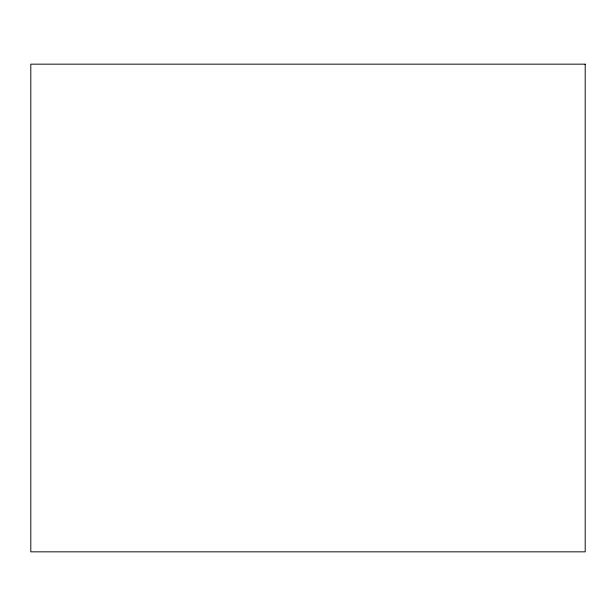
<?xml version="1.0" encoding="UTF-8"?>
<svg xmlns="http://www.w3.org/2000/svg" width="616" height="616" viewBox="0 0 616 616"><rect width="100%" height="100%" fill="white"/><g stroke="black" fill="none" stroke-linecap="round" stroke-linejoin="round"><path stroke-width="0.92" d="M585.2 64.164L30.8 64.164L30.8 551.836L585.2 551.836L585.2 64.164"/></g></svg>
